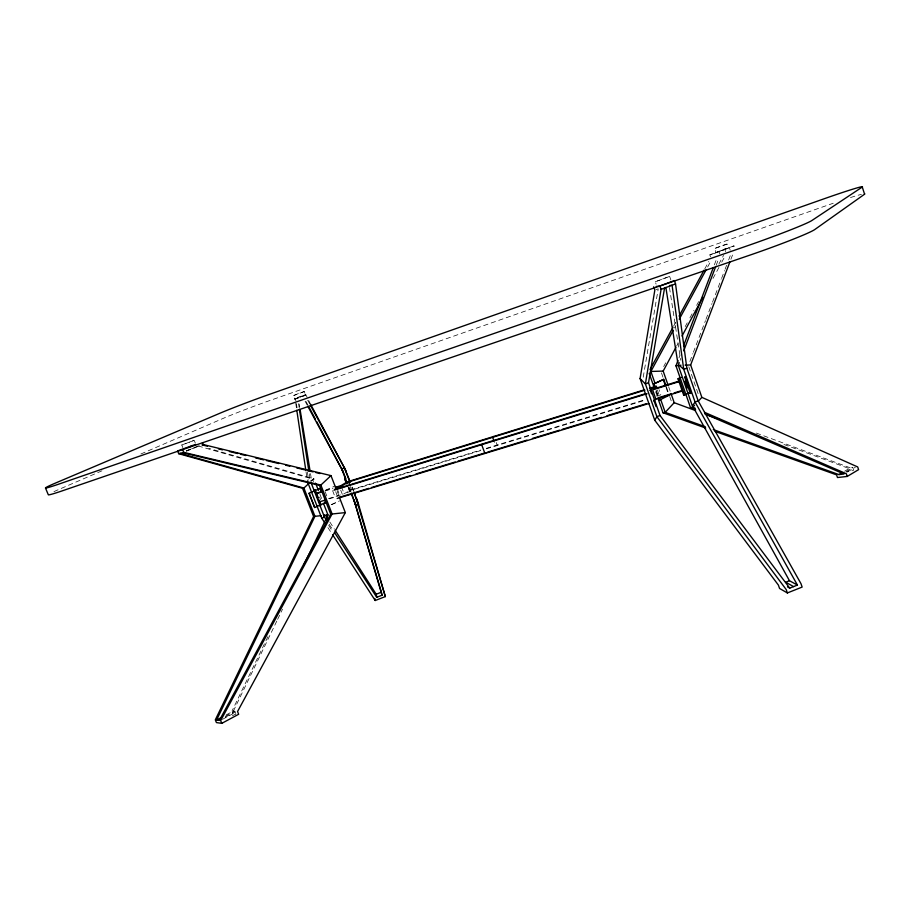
<?xml version="1.0" encoding="UTF-8"?>
<svg xmlns="http://www.w3.org/2000/svg" width="910" height="910" viewBox="0 0 910 910"><rect width="100%" height="100%" fill="white"/><g stroke="black" fill="none" stroke-linecap="round" stroke-linejoin="round"><path stroke-width="0.68" stroke-dasharray="4.55 3.41" d="M655.28 281.77L669.635 276.39L655.28 281.77L656.087 284.113M305.726 394.451L305.441 395.372L294.578 399.422L295.022 398.443L305.726 394.451L310.64 404.336M300.016 397.397L300.38 396.453M716.147 265.379L718.638 258.804M678.985 357.846L679.997 355.196M714.35 264.856L716.875 258.212M689.871 361.52L692.885 353.603M693.386 352.284L705.478 320.638M705.978 319.319L712.018 303.496M712.519 302.177L721.084 279.757M721.584 278.437L724.599 270.532M725.111 269.212L726.612 265.254M728.626 259.976L731.151 253.389M730.889 259.293L733.403 252.696M226.18 714.896L233.392 711.04L277.004 620.643M277.618 619.369L282.532 609.177M267.915 636.682L232.084 710.881L233.199 713.588L235.917 713.929L231.106 716.511M663.686 366.571L665.699 362.817M685.207 326.588L687.221 322.845M689.916 317.852L693.955 310.355M696.639 305.351L698.664 301.608M718.843 264.127L723.552 255.38M676.63 346.05L677.984 343.548M712.985 278.471L719.048 267.21M721.732 262.205L725.099 255.949M674.526 327.93L675.868 325.45M707.639 267.005L711.017 260.783M673.684 326.019L675.709 322.288M704.749 268.916L708.799 261.466M310.526 480.889L313.882 478.785L315.395 482.664M310.89 481.561L313.882 478.785L208.822 448.357M347.199 492.833L351.726 490.046L480.855 450.507M328.442 498.589L344.185 493.777L350.43 489.955L480.855 449.995M845.981 471.596L852.807 467.535L853.694 470.208L848.825 470.777L846.55 472.131M847.392 471.983L855.355 467.239M844.582 471.221L850.27 467.842L852.807 467.535M225.191 716.363L234.803 711.211L235.542 713.019M225.396 717.194L235.019 712.029M222.415 719.378L233.199 713.588M305.612 394.951L294.829 398.978L293.509 395.577L299.015 393.291L304.293 391.55L305.612 394.951L294.829 398.978M304.293 391.55L293.509 395.577M195.263 442.942L194.228 440.349L181.784 445.001L182.819 447.595M181.784 445.001L194.228 440.349M331.24 504.697L339.544 500.887M331.536 504.663L338.44 501.501M715.988 252.502L728.398 248.18L716.09 252.627L714.623 248.498L722.256 245.541L726.919 244.062L728.398 248.18M325.575 490.16L335.119 485.872M727.044 244.164L714.623 248.498M101.92 470.834L59.036 489.375A45.796 1.797 -20.9 0 0 52.837 492.151M140.902 453.976L222.779 418.566A37.23 1.285 -20.6 0 1 270.247 400.377L827.156 205.364A46.649 1.865 -19.7 0 1 833.23 203.26M714.486 253.435L729.263 247.349L730.218 250.182M710.494 256.791L709.845 254.88L733.949 245.882L734.916 248.726M709.845 254.88L733.949 245.882M186.368 450.791L192.818 448.186M194.114 447.674L197.982 446.105M186.402 450.962L190.281 449.403M191.578 448.88L199.324 445.752M186.436 451.132L199.381 445.923M655.962 289.664L658.237 288.811L643.188 377.4L644.962 379.174M325.279 490.467L333.14 488.033M324.87 491.07L332.753 488.636M486.281 448.334L644.598 399.831M656.77 396.1L660.831 394.86L658.999 389.639M486.293 448.846L645.349 400.15M329.363 498.816L337.246 496.416M233.392 711.04L234.803 711.211M198.039 445.923L312.528 479.035L313.529 481.617M783.965 444.478L847.938 468.115L848.825 470.777M756.278 433.058L850.27 467.842M327.93 527.618L331.797 533.499M329.124 524.217L332.958 530.109M328.658 525.389L332.48 531.292M329.829 521.987L334.391 529.097M307.716 400.275L309.718 403.96M305.112 401.242L307.102 404.939M306.067 401.56L308.058 405.314M332.594 490.626L335.346 497.724M295.022 398.443L295.955 400.855M325.245 491.969L326.781 495.939M319.933 494.289L321.947 499.465M319.569 497.099L320.57 499.681M350.373 486.566L351.726 490.046M349.531 487.635L350.43 489.955M349.486 488.124L350.953 491.935M349.576 488.602L350.566 491.173M348.78 487.43L350.282 491.332M348.416 487.567L350.407 492.708M348.12 487.726L350.134 492.924M341.466 486.77L344.185 493.777M340.693 490.126L342.501 494.801M337.2 488.727L339.487 494.63M337.155 491.138L339.202 496.496M335.699 491.707L337.747 496.985M352.215 487.077L353.683 490.888M351.965 487.339L353.467 491.229M496.246 442.544L497.156 445.001L495.813 445.934L494.448 442.237M657.338 389.935L659.193 395.213M656.292 390.686L658.169 396.043M656.076 390.64L657.953 395.998M655.621 391.709L657.475 396.976M668.691 386.887L670.522 392.153M661.456 372.884L663.288 378.139M666.541 387.319L669.26 395.224M669.714 396.544L672.012 403.107M666.018 387.433L667.883 392.756M669.635 276.39L670.852 279.905M688.802 366.764L699.096 396.498M724.61 248.805L725.566 251.638M719.162 251.979L719.81 253.901M299.197 404.063L299.652 406.85M310.492 473.621L311.629 480.582M296.398 403.642L297.07 407.816M307.318 471.869L308.661 480.23M669.476 287.549L680.669 360.189M298.56 403.699L299.208 407.908M309.263 473.791L310.117 479.399M295.739 403.266L296.58 408.886M306.067 472.028L307.546 481.856M850.509 197.538A46.649 1.865 -19.7 0 1 861.395 194.342"/><path stroke-width="1.36" d="M315.19 489.842L314.428 491.536L314.53 490.092M659.909 286.002L661.069 289.369L645.395 383.929L656.895 416.678L786.194 589.543L787.366 592.945L802.142 587.075L800.982 583.674L698.175 400.866L686.834 368.152L675.55 283.931L674.39 280.564L659.909 286.002L656.178 286.468M787.366 592.945L779.563 588.463L778.414 585.119L654.745 420.227L640.094 378.571L654.836 290.085L653.687 286.786M669.498 285.558L672.081 285.239L683.729 369.335L695.069 402.049L797.433 585.073L789.743 588.133L660.012 415.483L648.523 382.746L664.55 288.06M679.235 362.68L678.234 365.308L692.794 407.236L695.399 408.363M683.717 350.851L715.647 266.687M695.695 409.909L690.497 407.669L675.959 365.82L677.973 360.508M683.535 345.891L713.338 267.506M715.078 431.397L836.574 474.861L837.473 477.534L847.233 476.442L858.596 469.64L857.709 466.955L701.849 397.351L690.644 364.967L729.877 261.943M304.031 564.621L327.987 514.969L323.459 503.332M195.627 444.387L177.598 450.939L178.713 453.703L302.541 488.272L313.586 516.482L215.306 719.856L216.421 722.586L221.801 723.348L238.659 714.27L237.544 711.54L345.322 512.603L339.18 496.758M182.557 452.702L319.455 485.314L330.683 514.139L219.378 720.424L216.58 720.038L314.951 516.3L303.894 488.044L179.918 453.385M668.224 385.567L663.174 371.087L675.959 347.301M682.022 336.04L702.884 297.24M655.029 383.337L650.866 371.462L673.172 330.421M679.247 319.228L706.285 269.485M650.047 369.46L673.013 327.259M679.087 316.089L704.067 270.156M654.745 420.227L656.895 416.678L660.012 415.483M693.124 404.848L695.069 402.049L698.175 400.866M694.603 405.257L692.794 407.236L690.497 407.669M698.22 401.31L701.849 397.351M670.988 393.473L674.196 402.686L665.199 412.366L663.015 412.776L657.93 398.296M308.888 483.415L303.894 488.044L302.541 488.272M653.767 400.866L655.871 399.08L682.352 390.993M656.645 386.522L653.676 388.957L678.78 381.199M649.911 390.197L653.005 387.66L650.32 388.502M486.315 452.509L484.916 453.464L481.663 444.694L483.073 443.75M493.982 436.402L492.628 437.312L493.993 441.009M644.928 390.162L348.575 481.913L337.2 488.727L645.77 393.575M334.834 489.284L339.328 486.611L335.38 487.828M713.303 429.6L838.906 474.588L842.307 472.563M216.58 720.038L221.38 717.467M680.487 377.673L678.018 378.844L683.729 395.293L686.97 393.859M678.018 378.844L681.26 377.434M655.143 387.967L653.733 383.94L663.754 379.322L666.074 385.988M653.733 383.94L663.754 379.322M350.634 494.221L351.294 493.925M321.526 492.321L320.024 488.454L309.093 493.265L314.667 507.518L325.552 502.65L324.551 500.068M345.117 479.934L345.595 478.307L345.117 479.934L346.619 483.836M797.433 585.073L789.47 580.728L785.683 582.229L793.588 586.609M189.997 446.696L192.135 445.866M335.153 530.28L376.183 594.241L381.392 592.217L353.899 499.556L382.029 595.254L376.751 597.29L334.493 532.464M332.571 534.682L375.216 600.498L385.328 596.585L354.183 492.162M690.326 393.427L691.077 393.143L685.355 376.649L684.604 376.933L690.326 393.427L687.801 392.972M648.523 382.746L645.395 383.929L640.094 378.571M686.834 368.152L683.729 369.335L679.918 365.877M651.014 389.742L650.275 390.026L651.606 393.837M307.546 481.856L321.742 518.199L324.506 517.153L326.815 520.679M661.069 289.369L675.55 283.931M319.364 488.659L320.024 488.454M644.098 389.901L347.29 481.845L341.011 485.599L335.767 487.214M649.512 388.229L656.269 386.136M316.1 493.3L322.652 491.275M315.679 493.914L322.242 491.878M679.099 381.654L652.618 389.833L655.871 399.08M333.947 490.217L647.021 393.734M658.237 397.784L671.443 393.746M674.094 392.938L680.691 390.913M318.853 502.036L325.416 500.022M340.397 496.997L368.777 488.34M371.473 487.521L410.66 475.577M416.063 473.928L455.239 461.973M457.946 461.154L484.962 452.918M487.669 452.088L526.992 440.099M532.418 438.449L559.548 430.18M562.255 429.349L601.578 417.36M607.004 415.699L646.339 403.71M337.155 498.487L648.955 403.483M324.893 502.855L325.552 502.65M320.001 505.835L320.661 505.63L314.553 489.716M683.729 395.293L684.593 395.031L678.871 378.583M336.108 488.829L330.978 475.623L203.214 444.546L201.975 444.876L207.457 446.207M178.713 453.703L183.786 452.384L320.866 485.064L332.104 513.945L220.675 720.595L221.801 723.348M675.959 365.82L680.987 365.228M668.816 395.429L659.579 400.07L658.647 397.386M329.568 475.885L330.978 475.623L320.866 485.064L319.455 485.314M309.093 493.265L314.667 507.518M313.586 516.482L321.469 515.629M330.683 514.139L345.322 512.603M326.61 515.151L327.987 514.969L324.074 515.367M838.906 474.588L843.98 474.008L704.806 413.845M650.866 371.462L663.174 371.087M685.128 365.115L690.644 364.967M218.434 448.88L222.552 449.881M229.411 451.542L237.635 453.544M240.388 454.215L245.871 455.546M255.471 457.878L263.707 459.88M266.448 460.551L278.801 463.554M285.66 465.215L289.778 466.216M296.637 467.888L304.873 469.89M307.614 470.55L313.097 471.892M315.85 472.552L319.956 473.553M663.015 412.776L705.739 428.064M705.284 426.733L665.199 412.366L660.58 399.171M674.196 402.686L695.377 410.524M705.978 414.448L719.207 419.339M704.499 412.31L846.334 473.746L847.233 476.442M787.503 586.882L789.743 588.133M321.742 518.199L325.609 524.092M326.03 516.061L328.305 519.621M693.852 408.26L789.47 580.728M310.39 405.189L344.446 467.876L350.259 481.993M307.773 406.167L343.104 471.608L345.55 477.955M310.64 404.347L345.846 470.561M309.377 407.816L315.326 419.078M316.657 421.58L343.104 471.608M45.5 488.044L48.344 494.847A45.796 1.797 -20.9 0 0 63.143 490.547L749.487 255.266A57.819 2.969 -19.6 0 0 814.905 229.445L864.5 194.262A46.649 1.865 -19.7 0 0 864.443 193.762L862.145 186.652M182.66 449.597L183.786 452.384M202.475 442.704L203.214 444.546M315.69 491.127L318.204 497.565M319.205 500.147L320.718 504.003M311.345 483.403L324.506 517.153L323.903 514.821M315.906 483.961L318.42 490.41M348.575 481.913L349.929 485.405M351.442 493.197L353.41 498.282M347.279 483.54L341.682 468.923L344.446 467.876L349.952 482.141M351.203 493.573L355.708 505.243L358.472 504.197L356.629 498.509M344.935 478.558L346.437 482.414M385.328 596.585L358.472 504.197L353.967 492.526M653.949 383.974L655.348 388.001M649.16 373.271L654.244 387.751M653.835 400.184L656.064 406.52M663.697 380.767L665.085 384.759M684.855 381.347L687.175 388.035M381.392 592.217L382.029 595.254M376.183 594.241L376.751 597.29M374.84 598.439L375.216 600.498M300.107 409.637L310.048 470.845M665.858 287.435L677.802 362.76M299.413 409.307L308.831 470.993M296.796 410.285L305.862 470.629M862.191 187.096L811.959 220.459A57.876 2.605 -19.7 0 1 746.416 246.132L60.253 483.62A45.83 1.581 -20.8 0 1 56.272 482.732L220.55 412.969A37.253 1.126 -20.6 0 1 268.075 394.838L824.915 198.505A46.683 1.638 -19.7 0 1 862.191 187.096"/></g></svg>
